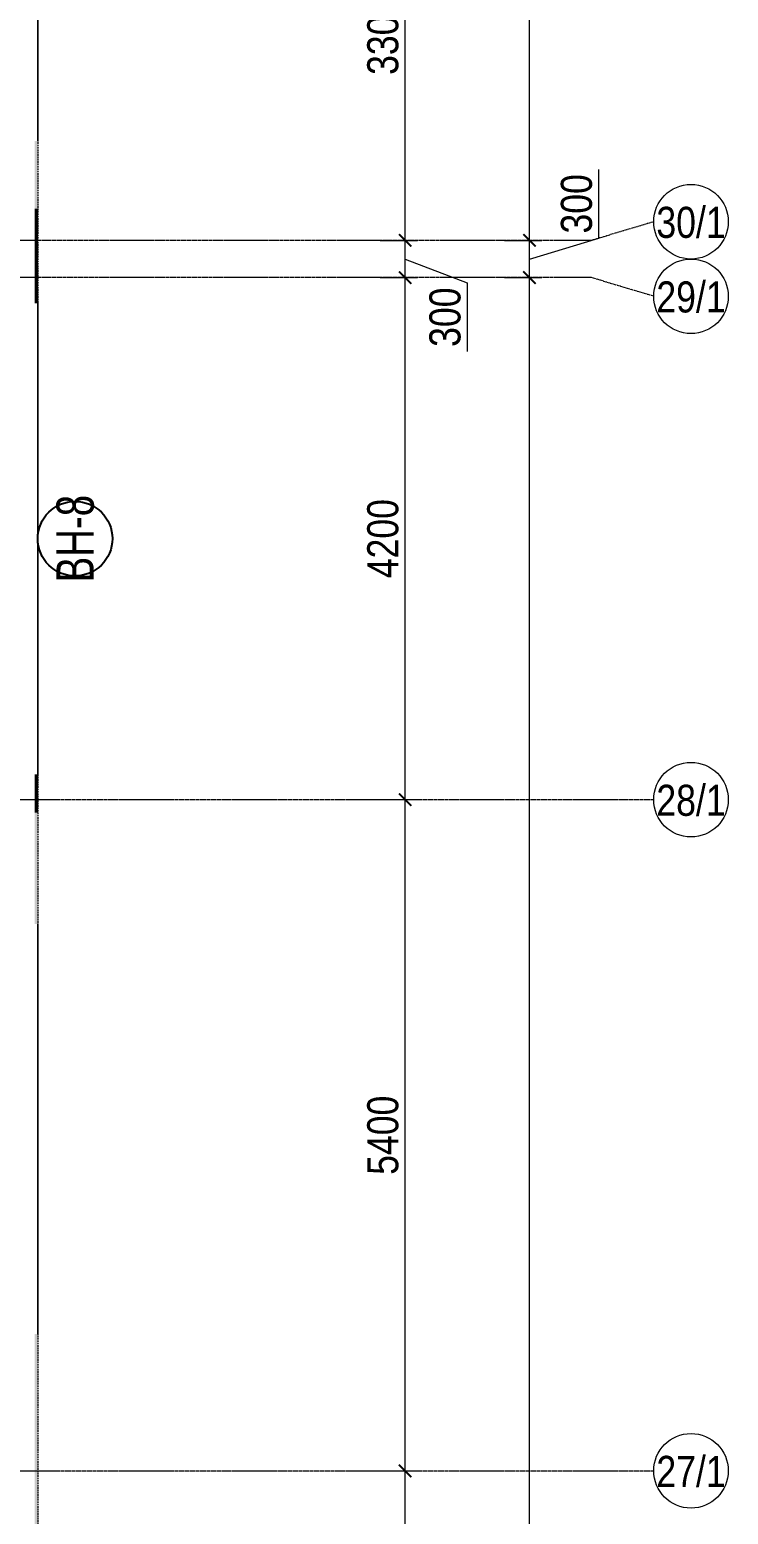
# Model space of a CAD drawing. Header units: millimetres. Extents: x -65509 to 912790, y 446 to 713294.
# Drawn here: x 257085 to 262705, y 217825 to 229770 of the extents above; entities that cross this region are included whole.
import ezdxf
from ezdxf.enums import TextEntityAlignment as Align

# ---------------------------------------------------------------- set-up
doc = ezdxf.new("R2010")
doc.units = ezdxf.units.MM
doc.linetypes.add('CENTER2', pattern=[28.575, 19.05, -3.175, 3.175, -3.175])
doc.linetypes.add('DASHED', pattern=[19.05, 12.7, -6.35])
doc.layers.get('Defpoints').update_dxf_attribs({"color": 250})
for name, color, linetype, lineweight in [('A-Wall-Open', 250, 'Continuous', 5), ('A-Wall_Материал_Газоблок_Контур', 250, 'Continuous', 0), ('АР_Витраж марка', 250, 'Continuous', 9), ('АР_Окна', 250, 'Continuous', 5), ('АР_Штриховка', 250, 'Continuous', 0), ('РД_Оси_100', 250, 'Continuous', 0), ('РД_Оси_размер', 250, 'Continuous', 0)]:
    doc.layers.add(name, color=color, linetype=linetype, lineweight=lineweight)
doc.layers.add('АР_Делит', color=250, linetype='Continuous', lineweight=0, plot=False)
doc.layers.add('РД_Витраж_проем', color=250, linetype='Continuous', lineweight=0, plot=False)
doc.styles.add('Arial_09', font='ARIALN.TTF', dxfattribs={"width": 0.9})
doc.styles.add('style1', font='ARIALN.TTF')
doc.styles.add('ккк', font='isocpeur.ttf', dxfattribs={"width": 0.85, "oblique": 15})
doc.dimstyles.new('Dim100_ареал', dxfattribs={"dimscale": 100, "dimtxt": 2.5, "dimasz": 1, "dimexe": 1, "dimexo": 1, "dimgap": 0.5, "dimtad": 1, "dimzin": 12, "dimdsep": 46, "dimtxsty": 'style1', "dimblk": 'ARCHTICK', "dimcen": 1, "dimdle": 1, "dimclrd": 256, "dimclre": 256, "dimaunit": 1, "dimadec": 0, "dimazin": 3, "dimtfac": 1, "dimtmove": 1, "dimatfit": 3, "dimldrblk": 'OPEN30', "dimfxl": 4, "dimfxlon": 1, "dimtolj": 1, "dimtzin": 0, "dimlwd": 9, "dimlwe": 9, "dimarcsym": 0})

# ---------------------------------------------------------------- blocks, each defined once
blk = doc.blocks.new('A-iden')
at = {"linetype": 'Continuous', "lineweight": 5}
blk.add_circle((0, -4), 3, dxfattribs=at)
at = {"color": 0, "linetype": 'Continuous', "lineweight": 20, "style": 'ккк', "width": 0.85}
blk.add_attdef('ID', text='', height=8, dxfattribs=at).set_placement((0.31, -3.85), align=Align.MIDDLE_CENTER)
blk = doc.blocks.new('_ArchTick')
at = {"color": 0, "linetype": 'ByBlock', "const_width": 0.15}
blk.add_lwpolyline([(-0.5, -0.5), (0.5, 0.5)], dxfattribs=at)
blk = doc.blocks.new('*D371')
at = {"layer": 'Defpoints', "color": 0, "transparency": 16777216}
for p in [(116910, 90900), (117910, 90900), (116910, 88500)]:
    blk.add_point(p, dxfattribs=at)
at = {"layer": 'РД_Оси_размер', "color": 0, "lineweight": 5, "transparency": 16777216}
for p, q in [((117910, 88400), (117910, 91000)), ((117710, 90900), (118010, 90900)), ((117710, 88500), (118010, 88500))]:
    blk.add_line(p, q, dxfattribs=at)
at = {"layer": 'РД_Оси_размер', "color": 0, "lineweight": 5, "transparency": 16777216, "xscale": 100, "yscale": 100, "zscale": 100}
for p, rotation in [((117910, 90900), 90), ((117910, 88500), 270)]:
    blk.add_blockref('_ArchTick', p, dxfattribs=dict(at, rotation=rotation))
at = {"layer": 'РД_Оси_размер', "color": 0, "transparency": 16777216, "insert": (117732, 89700), "char_height": 250, "attachment_point": 5, "rotation": 90, "style": 'style1'}
blk.add_mtext('\\A1;2400', dxfattribs=at)
blk = doc.blocks.new('_Open30')
at = {"color": 0, "linetype": 'ByBlock', "lineweight": -2}
for p, q in [((-1, 0.27), (0, 0)), ((0, 0), (-1, -0.27)), ((0, 0), (-1, 0))]:
    blk.add_line(p, q, dxfattribs=at)
blk = doc.blocks.new('*D372')
at = {"layer": 'Defpoints', "color": 0, "transparency": 16777216}
for p in [(116910, 96300), (117910, 96300), (116910, 90900)]:
    blk.add_point(p, dxfattribs=at)
at = {"layer": 'РД_Оси_размер', "color": 0, "lineweight": 5, "transparency": 16777216}
for p, q in [((117910, 90800), (117910, 96400)), ((117710, 96300), (118010, 96300)), ((117710, 90900), (118010, 90900))]:
    blk.add_line(p, q, dxfattribs=at)
at = {"layer": 'РД_Оси_размер', "color": 0, "lineweight": 5, "transparency": 16777216, "xscale": 100, "yscale": 100, "zscale": 100}
for p, rotation in [((117910, 96300), 90), ((117910, 90900), 270)]:
    blk.add_blockref('_ArchTick', p, dxfattribs=dict(at, rotation=rotation))
at = {"layer": 'РД_Оси_размер', "color": 0, "transparency": 16777216, "insert": (117732, 93600), "char_height": 250, "attachment_point": 5, "rotation": 90, "style": 'style1'}
blk.add_mtext('\\A1;5400', dxfattribs=at)
blk = doc.blocks.new('*D373')
at = {"layer": 'Defpoints', "color": 0, "transparency": 16777216}
for p in [(116910, 100500), (117910, 100500), (116910, 96300)]:
    blk.add_point(p, dxfattribs=at)
at = {"layer": 'РД_Оси_размер', "color": 0, "lineweight": 5, "transparency": 16777216}
for p, q in [((117910, 96200), (117910, 100600)), ((117710, 100500), (118010, 100500)), ((117710, 96300), (118010, 96300))]:
    blk.add_line(p, q, dxfattribs=at)
at = {"layer": 'РД_Оси_размер', "color": 0, "lineweight": 5, "transparency": 16777216, "xscale": 100, "yscale": 100, "zscale": 100}
for p, rotation in [((117910, 100500), 90), ((117910, 96300), 270)]:
    blk.add_blockref('_ArchTick', p, dxfattribs=dict(at, rotation=rotation))
at = {"layer": 'РД_Оси_размер', "color": 0, "transparency": 16777216, "insert": (117732, 98400), "char_height": 250, "attachment_point": 5, "rotation": 90, "style": 'style1'}
blk.add_mtext('\\A1;4200', dxfattribs=at)
blk = doc.blocks.new('*D374')
at = {"layer": 'Defpoints', "color": 0, "transparency": 16777216}
for p in [(116910, 100800), (117910, 100800), (116910, 100500)]:
    blk.add_point(p, dxfattribs=at)
at = {"layer": 'РД_Оси_размер', "color": 0, "lineweight": 5, "transparency": 16777216}
for p, q in [((117910, 100400), (117910, 100900)), ((117710, 100800), (118010, 100800)), ((117910, 100650), (118410, 100458)), ((117710, 100500), (118010, 100500)), ((118410, 100458), (118410, 99905))]:
    blk.add_line(p, q, dxfattribs=at)
at = {"layer": 'РД_Оси_размер', "color": 0, "lineweight": 5, "transparency": 16777216, "xscale": 100, "yscale": 100, "zscale": 100}
for p, rotation in [((117910, 100800), 90), ((117910, 100500), 270)]:
    blk.add_blockref('_ArchTick', p, dxfattribs=dict(at, rotation=rotation))
at = {"layer": 'РД_Оси_размер', "color": 0, "transparency": 16777216, "insert": (118232, 100182), "char_height": 250, "attachment_point": 5, "rotation": 90, "style": 'style1'}
blk.add_mtext('\\A1;300', dxfattribs=at)
blk = doc.blocks.new('*D375')
at = {"layer": 'Defpoints', "color": 0, "transparency": 16777216}
for p in [(116910, 104100), (117910, 104100), (116910, 100800)]:
    blk.add_point(p, dxfattribs=at)
at = {"layer": 'РД_Оси_размер', "color": 0, "lineweight": 5, "transparency": 16777216}
for p, q in [((117910, 100700), (117910, 104200)), ((117710, 104100), (118010, 104100)), ((117710, 100800), (118010, 100800))]:
    blk.add_line(p, q, dxfattribs=at)
at = {"layer": 'РД_Оси_размер', "color": 0, "lineweight": 5, "transparency": 16777216, "xscale": 100, "yscale": 100, "zscale": 100}
for p, rotation in [((117910, 104100), 90), ((117910, 100800), 270)]:
    blk.add_blockref('_ArchTick', p, dxfattribs=dict(at, rotation=rotation))
at = {"layer": 'РД_Оси_размер', "color": 0, "transparency": 16777216, "insert": (117732, 102450), "char_height": 250, "attachment_point": 5, "rotation": 90, "style": 'style1'}
blk.add_mtext('\\A1;3300', dxfattribs=at)
blk = doc.blocks.new('*D225')
at = {"layer": 'Defpoints', "color": 0, "transparency": 16777216}
for p in [(114955, 100500), (118910, 100500), (116910, 69300)]:
    blk.add_point(p, dxfattribs=at)
at = {"layer": 'РД_Оси_размер', "color": 0, "lineweight": 5, "transparency": 16777216}
for p, q in [((118910, 69200), (118910, 100600)), ((118710, 100500), (119010, 100500)), ((118710, 69300), (119010, 69300))]:
    blk.add_line(p, q, dxfattribs=at)
at = {"layer": 'РД_Оси_размер', "color": 0, "lineweight": 5, "transparency": 16777216, "xscale": 100, "yscale": 100, "zscale": 100}
for p, rotation in [((118910, 100500), 90), ((118910, 69300), 270)]:
    blk.add_blockref('_ArchTick', p, dxfattribs=dict(at, rotation=rotation))
at = {"layer": 'РД_Оси_размер', "color": 0, "transparency": 16777216, "insert": (118732, 84900), "char_height": 250, "attachment_point": 5, "rotation": 90, "style": 'style1'}
blk.add_mtext('\\A1;31200', dxfattribs=at)
blk = doc.blocks.new('*D226')
at = {"layer": 'Defpoints', "color": 0, "transparency": 16777216}
for p in [(116910, 100800), (118910, 100800), (114955, 100500)]:
    blk.add_point(p, dxfattribs=at)
at = {"layer": 'РД_Оси_размер', "color": 0, "lineweight": 5, "transparency": 16777216}
for p, q in [((119468, 100817), (119468, 101370)), ((118910, 100400), (118910, 100900)), ((118910, 100650), (119468, 100817)), ((118710, 100800), (119010, 100800)), ((118710, 100500), (119010, 100500))]:
    blk.add_line(p, q, dxfattribs=at)
at = {"layer": 'РД_Оси_размер', "color": 0, "lineweight": 5, "transparency": 16777216, "xscale": 100, "yscale": 100, "zscale": 100}
for p, rotation in [((118910, 100800), 90), ((118910, 100500), 270)]:
    blk.add_blockref('_ArchTick', p, dxfattribs=dict(at, rotation=rotation))
at = {"layer": 'РД_Оси_размер', "color": 0, "transparency": 16777216, "insert": (119290, 101094), "char_height": 250, "attachment_point": 5, "rotation": 90, "style": 'style1'}
blk.add_mtext('\\A1;300', dxfattribs=at)
blk = doc.blocks.new('*D333')
at = {"layer": 'Defpoints', "color": 0, "transparency": 16777216}
for p in [(116910, 134700), (118910, 134700), (116910, 100800)]:
    blk.add_point(p, dxfattribs=at)
at = {"layer": 'РД_Оси_размер', "color": 0, "lineweight": 5, "transparency": 16777216}
for p, q in [((118910, 100700), (118910, 134800)), ((118710, 134700), (119010, 134700)), ((118710, 100800), (119010, 100800))]:
    blk.add_line(p, q, dxfattribs=at)
at = {"layer": 'РД_Оси_размер', "color": 0, "lineweight": 5, "transparency": 16777216, "xscale": 100, "yscale": 100, "zscale": 100}
for p, rotation in [((118910, 134700), 90), ((118910, 100800), 270)]:
    blk.add_blockref('_ArchTick', p, dxfattribs=dict(at, rotation=rotation))
at = {"layer": 'РД_Оси_размер', "color": 0, "transparency": 16777216, "insert": (118732, 117750), "char_height": 250, "attachment_point": 5, "rotation": 90, "style": 'style1'}
blk.add_mtext('\\A1;33900', dxfattribs=at)
blk = doc.blocks.new('МаркаВитража1')
at = {"layer": 'Defpoints'}
blk.add_circle((0, 0), 3, dxfattribs=at)
at = {"color": 0, "linetype": 'ByBlock', "lineweight": -2, "style": 'Arial_09', "width": 0.9}
blk.add_attdef('АР-ОКНО:НАИМЕНОВАНИЕ', text='', height=3, dxfattribs=at).set_placement((0, 0), align=Align.MIDDLE)
blk = doc.blocks.new('СОШ_2200_АР_ОСИ_М100_28.05.24')
at = {"layer": 'АР_Делит', "color": 5, "linetype": 'DASHED'}
blk.add_lwpolyline([(114955, 135155), (114955, -355), (93595.036, -355), (93595.036, 13855), (94145, 13855), (94145, 68320), (66055, 68320), (66055, 13857.73), (83455, 13857.73), (83455, -355), (45245, -355), (45245, 13145), (44695, 13145), (44695, 26755), (45245, 26755), (45245, 68320), (20455, 68320), (20455, 26755), (27955, 26755), (27955, 13145), (-355, 13145), (-355, 100855), (37145, 100855), (37145, 129155)], dxfattribs=at)
at = {"layer": 'РД_Оси_100', "linetype": 'CENTER2'}
for p, q in [((-5954.958, 96300), (119910, 96300)), ((-5954.958, 90900), (119910, 90900))]:
    blk.add_line(p, q, dxfattribs=at)
for points in [[(119910, 100950), (119410, 100800), (-5454.958, 100800), (-5954.958, 100950)], [(119910, 100350), (119410, 100500), (-5454.958, 100500), (-5954.958, 100350)]]:
    blk.add_lwpolyline(points, dxfattribs=at)
at = {"layer": 'РД_Оси_100', "color": 0}
ref = blk.add_blockref('A-iden', (120210, 101350), dxfattribs=dict(at, xscale=100, yscale=100, zscale=100))
ref.add_attrib('ID', '30/1', dxfattribs={"layer": '0', "linetype": 'Continuous', "height": 250, "style": 'style1'}).set_placement((120210, 100950), align=Align.MIDDLE)
ref = blk.add_blockref('A-iden', (120210, 100750), dxfattribs=dict(at, xscale=100, yscale=100, zscale=100))
ref.add_attrib('ID', '29/1', dxfattribs={"layer": '0', "linetype": 'Continuous', "height": 250, "style": 'style1'}).set_placement((120210, 100350), align=Align.MIDDLE)
ref = blk.add_blockref('A-iden', (120210, 96700), dxfattribs=dict(at, xscale=100, yscale=100, zscale=100))
ref.add_attrib('ID', '28/1', dxfattribs={"layer": '0', "linetype": 'Continuous', "height": 250, "style": 'style1'}).set_placement((120210, 96300), align=Align.MIDDLE)
ref = blk.add_blockref('A-iden', (120210, 91300), dxfattribs=dict(at, xscale=100, yscale=100, zscale=100))
ref.add_attrib('ID', '27/1', dxfattribs={"layer": '0', "linetype": 'Continuous', "height": 250, "style": 'style1'}).set_placement((120210, 90900), align=Align.MIDDLE)
at = {"layer": 'РД_Оси_размер'}
for base, p1, p2, picture, middle in [((118910, 134700), (116910, 100800), (116910, 134700), '*D333', (118732.357, 117750)), ((117910, 104100), (116910, 100800), (116910, 104100), '*D375', (117732.357, 102450)), ((118910, 100800), (114955, 100500), (116910, 100800), '*D226', (119290.286, 100867.379)), ((118910, 100500), (116910, 69300), (114955, 100500), '*D225', (118732.357, 84900)), ((117910, 100500), (116910, 96300), (116910, 100500), '*D373', (117732.357, 98400)), ((117910, 96300), (116910, 90900), (116910, 96300), '*D372', (117732.357, 93600)), ((117910, 90900), (116910, 88500), (116910, 90900), '*D371', (117732.357, 89700))]:
    dim = blk.add_linear_dim(base=base, p1=p1, p2=p2, angle=90, dimstyle='Dim100_ареал', dxfattribs=at)
    dim.commit()
    dim.dimension.update_dxf_attribs({"geometry": picture, "text_midpoint": middle})
dim = blk.add_linear_dim(base=(117910, 100800), p1=(116910, 100500), p2=(116910, 100800), angle=90, dimstyle='Dim100_ареал', dxfattribs=at)
dim.commit()
dim.dimension.update_dxf_attribs({"geometry": '*D374', "text_midpoint": (118410, 100407.707), "dimtype": 128})

msp = doc.modelspace()

# ---------------------------------------------------------------- hatches: boundary and pattern name
at = {"layer": 'АР_Штриховка', "linetype": 'Continuous', "lineweight": 0}
h = msp.add_hatch(dxfattribs=at)
h.set_pattern_fill('_U', color=256, angle=-360, style=0, pattern_type=0)
h.set_pattern_definition([(360, (142195.1574, 127275.0729), (-2e-16, 1), [])])
h.paths.add_polyline_path([(257150.157, 261675.073), (257125.157, 261675.073), (257125.157, 260875.073), (257150.157, 260875.073)], flags=0)
h.paths.add_polyline_path([(257150.157, 259375.073), (257125.157, 259375.073), (257125.157, 257875.073), (257150.157, 257875.073)], flags=0)
h.paths.add_polyline_path([(257150.157, 256375.073), (257125.157, 256375.073), (257125.157, 254875.073), (257150.157, 254875.073)], flags=0)
h.paths.add_polyline_path([(257150.157, 253375.073), (257125.157, 253375.073), (257125.157, 251875.073), (257150.157, 251875.073)], flags=0)
h.paths.add_polyline_path([(257150.157, 250375.073), (257125.157, 250375.073), (257125.157, 248875.073), (257150.157, 248875.073)], flags=0)
h.paths.add_polyline_path([(257150.157, 247375.073), (257125.157, 247375.073), (257125.157, 245875.073), (257150.157, 245875.073)], flags=0)
h.paths.add_polyline_path([(257150.157, 244375.073), (257125.157, 244375.073), (257125.157, 242875.073), (257150.157, 242875.073)], flags=0)
h.paths.add_polyline_path([(257150.157, 241375.073), (257125.157, 241375.073), (257125.157, 239875.073), (257150.157, 239875.073)], flags=0)
h.paths.add_polyline_path([(257150.157, 238375.073), (257125.157, 238375.073), (257125.157, 236875.073), (257150.157, 236875.073)], flags=0)
h.paths.add_polyline_path([(257150.157, 235375.073), (257125.157, 235375.073), (257125.157, 233875.073), (257150.157, 233875.073)], flags=0)
h.paths.add_polyline_path([(257150.157, 232375.073), (257125.157, 232375.073), (257125.157, 230975.073), (257150.157, 230975.073)], flags=0)
h.paths.add_polyline_path([(257150.157, 228875.073), (257125.157, 228875.073), (257125.157, 228325.073), (257150.157, 228325.073)], flags=0)
h = msp.add_hatch(dxfattribs=at)
h.set_pattern_fill('_U', color=256, angle=-360, style=0, pattern_type=0)
h.set_pattern_definition([(1e-14, (142195.1574, 127275.0729), (-5e-16, 1), [])])
h.paths.add_polyline_path([(257150.134, 228325.074), (257125.134, 228325.074), (257125.137, 227575.074), (257150.137, 227575.074)], flags=0)
h.paths.add_polyline_path([(257150.156, 223775.074), (257125.156, 223775.074), (257125.157, 223475.074), (257150.157, 223475.074)], flags=0)
h = msp.add_hatch(dxfattribs=at)
h.set_pattern_fill('_U', color=256, angle=-360, style=0, pattern_type=0)
h.set_pattern_definition([(360, (142195.1574, 127275.0729), (2e-16, 1), [])])
h.paths.add_polyline_path([(257150.157, 223475.073), (257125.157, 223475.073), (257125.157, 222575.075), (257150.157, 222575.075)], flags=0)
h.paths.add_polyline_path([(257150.157, 219275.075), (257125.157, 219275.075), (257125.157, 217375.073), (257150.157, 217375.073)], flags=0)
h.paths.add_polyline_path([(257150.157, 214075.073), (257125.157, 214075.073), (257125.157, 212575.078), (257150.157, 212575.078)], flags=0)
h.paths.add_polyline_path([(257150.157, 210175.078), (257125.157, 210175.078), (257125.157, 208925.073), (257150.157, 208925.073)], flags=0)
h.paths.add_polyline_path([(257150.157, 206825.073), (257125.157, 206825.073), (257125.157, 205925.073), (257150.157, 205925.073)], flags=0)
h.paths.add_polyline_path([(257150.157, 203825.073), (257125.157, 203825.073), (257125.157, 202925.073), (257150.157, 202925.073)], flags=0)
h.paths.add_polyline_path([(257150.157, 200825.073), (257125.157, 200825.073), (257125.157, 199925.073), (257150.157, 199925.073)], flags=0)
h.paths.add_polyline_path([(257150.157, 197825.073), (257125.157, 197825.073), (257125.157, 195375.073), (257150.157, 195375.073)], flags=0)
h.paths.add_polyline_path([(257150.157, 192075.073), (257125.157, 192075.073), (257125.157, 191175.073), (257150.157, 191175.073)], flags=0)
h.paths.add_polyline_path([(257150.157, 189975.073), (257125.157, 189975.073), (257125.157, 189075.073), (257150.157, 189075.073)], flags=0)
h.paths.add_polyline_path([(257150.157, 187875.073), (257125.157, 187875.073), (257125.157, 186075.073), (257150.157, 186075.073)], flags=0)
h.paths.add_polyline_path([(257150.157, 182775.073), (257125.157, 182775.073), (257125.157, 181875.073), (257150.157, 181875.073)], flags=0)
h.paths.add_polyline_path([(257150.157, 180675.073), (257125.157, 180675.073), (257125.157, 179775.073), (257150.157, 179775.073)], flags=0)
h.paths.add_polyline_path([(257150.157, 178575.073), (257125.157, 178575.073), (257125.157, 168775.073), (257150.157, 168775.073)], flags=0)

# ---------------------------------------------------------------- linework, layer by layer
at = {"layer": 'A-Wall-Open', "linetype": 'Continuous', "lineweight": 5}
msp.add_line((257150.137, 227575.074), (257150.156, 223775.074), dxfattribs=at)
at = {"layer": 'A-Wall_Материал_Газоблок_Контур', "linetype": 'Continuous', "lineweight": 0}
for p, q in [((257150.157, 228875.073), (257150.157, 230975.073)), ((257150.157, 219275.075), (257150.157, 222575.075))]:
    msp.add_line(p, q, dxfattribs=at)
at = {"layer": 'АР_Окна', "linetype": 'Continuous', "lineweight": 5}
for p, q in [((257150.157, 230975.073), (257150.157, 228875.073)), ((257150.157, 222575.075), (257150.157, 219275.075))]:
    msp.add_line(p, q, dxfattribs=at)
at = {"layer": 'РД_Витраж_проем', "linetype": 'Continuous', "lineweight": 0}
msp.add_line((257150.156, 223775.074), (257150.137, 227575.074), dxfattribs=at)

# ---------------------------------------------------------------- block references
at = {"layer": 'АР_Витраж марка', "linetype": 'Continuous', "lineweight": 9, "xscale": 100, "yscale": 100, "zscale": 100, "rotation": 90}
msp.add_blockref('МаркаВитража1', (257450.147, 225675.076), dxfattribs=at).add_auto_attribs({'АР-ОКНО:НАИМЕНОВАНИЕ': 'ВН-8'})
at = {"layer": 'РД_Оси_100'}
msp.add_blockref('СОШ_2200_АР_ОСИ_М100_28.05.24', (142195.157, 127275.073), dxfattribs=at)

doc.saveas('drawing.dxf')
